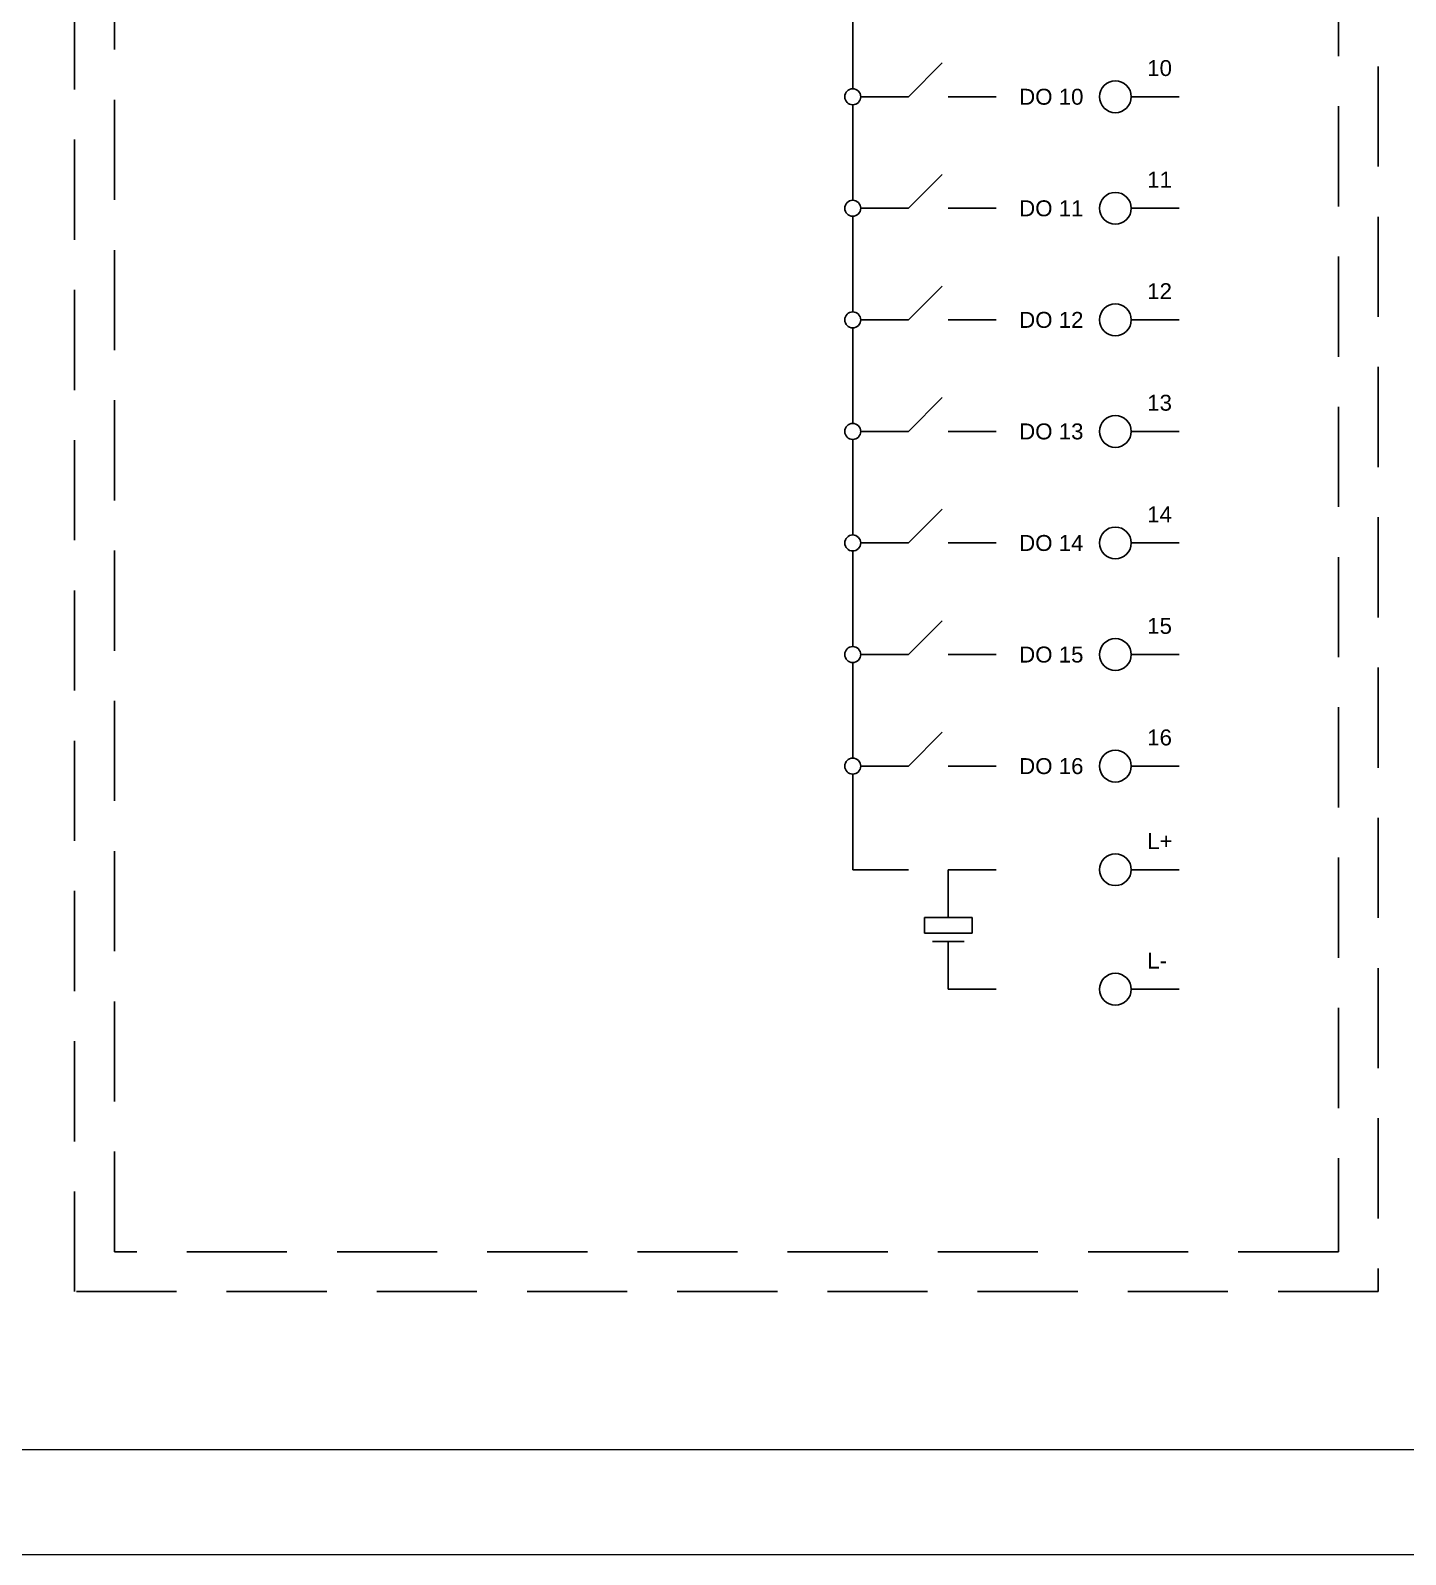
# Model space of a CAD drawing. Header units: centimetres. Extents: x 61 to 574780, y 25 to 618721.
# Drawn here: x 343184 to 386783, y 104009 to 152311 of the extents above; entities that cross this region are included whole.
import ezdxf
from ezdxf.enums import TextEntityAlignment as Align

# ---------------------------------------------------------------- set-up
doc = ezdxf.new("R2010")
doc.units = ezdxf.units.CM
doc.header["$LTSCALE"] = 25.4
doc.linetypes.add('HIDDEN', pattern=[0.375, 0.25, -0.125])
doc.layers.add('Etiket-Line-L', color=7, linetype='Continuous')
doc.layers.add('EtIket-Line-S', color=2, linetype='Continuous')
doc.styles.get("Standard").update_dxf_attribs({"font": 'Arial.ttf', "height": 25.4})

# ---------------------------------------------------------------- blocks, each defined once
blk = doc.blocks.new('x5 Out Line')
at = {"lineweight": 15}
blk.add_lwpolyline([(395.8, 9.65), (395.8, 277.06), (9.65, 277.06), (9.65, 9.65)], close=True, dxfattribs=at)
at = {"layer": 'EtIket-Line-S', "lineweight": 9, "ltscale": 0.5}
blk.add_lwpolyline([(0, 0), (405.45, 0), (405.45, 286.71), (0, 286.71)], close=True, dxfattribs=at)

msp = doc.modelspace()

# ---------------------------------------------------------------- linework, layer by layer
at = {"ltscale": 500}
for p, q in [((369254, 153494), (369254, 150463)), ((371022, 150211), (372093, 151282)), ((369254, 149958), (369254, 146928)), ((369507, 150211), (371022, 150211)), ((372285, 150211), (373800, 150211)), ((371022, 146675), (372093, 147747)), ((369254, 146422), (369254, 143392)), ((369507, 146675), (371022, 146675)), ((372285, 146675), (373800, 146675)), ((371022, 143139), (372093, 144211)), ((369507, 143139), (371022, 143139)), ((372285, 143139), (373800, 143139)), ((369254, 142887), (369254, 139856)), ((371022, 139604), (372093, 140675)), ((369507, 139604), (371022, 139604)), ((372285, 139604), (373800, 139604)), ((369254, 139351), (369254, 136320)), ((371022, 136068), (372093, 137139)), ((369254, 135815), (369254, 132785)), ((369507, 136068), (371022, 136068)), ((372285, 136068), (373800, 136068)), ((371022, 132532), (372093, 133603)), ((369507, 132532), (371022, 132532)), ((372285, 132532), (373800, 132532)), ((369254, 132279), (369254, 129249)), ((371022, 128996), (372093, 130068)), ((369507, 128996), (371022, 128996)), ((372285, 128996), (373800, 128996)), ((369254, 128744), (369254, 125713)), ((369254, 125713), (371022, 125713)), ((372285, 125713), (373800, 125713)), ((372285, 125713), (372285, 124198)), ((371527, 124198), (373042, 124198)), ((371527, 124198), (371527, 123698)), ((373042, 123698), (373042, 124198)), ((371527, 123698), (373042, 123698)), ((371780, 123440), (372790, 123440)), ((372285, 123440), (372285, 121925)), ((372285, 121925), (373800, 121925))]:
    msp.add_line(p, q, dxfattribs=at)
at = {"color": 6, "ltscale": 500}
for p, q in [((378087, 150211), (379602, 150211)), ((378087, 146675), (379602, 146675)), ((378087, 143139), (379602, 143139)), ((378087, 139604), (379602, 139604)), ((378087, 136068), (379602, 136068)), ((378087, 132532), (379602, 132532)), ((378087, 128996), (379602, 128996)), ((378087, 125713), (379602, 125713)), ((378087, 121925), (379602, 121925))]:
    msp.add_line(p, q, dxfattribs=at)
at = {"linetype": 'HIDDEN', "ltscale": 500}
msp.add_lwpolyline([(344584, 194034), (385916, 194034), (385916, 112340), (344584, 112340)], close=True, dxfattribs=at)
at = {"color": 6, "linetype": 'HIDDEN', "ltscale": 500}
msp.add_lwpolyline([(345846, 192772), (384653, 192772), (384653, 113603), (345846, 113603)], close=True, dxfattribs=at)
at = {"color": 6, "ltscale": 500}
for centre in [(377582, 150211), (377582, 146675), (377582, 143139), (377582, 139604), (377582, 136068), (377582, 132532), (377582, 128996), (377582, 125713), (377582, 121925)]:
    msp.add_circle(centre, 505, dxfattribs=at)
at = {"ltscale": 500}
for centre in [(369254, 150211), (369254, 146675), (369254, 143139), (369254, 139604), (369254, 136068), (369254, 132532), (369254, 128996)]:
    msp.add_circle(centre, 253, dxfattribs=at)

# ---------------------------------------------------------------- block references
at = {"layer": 'Etiket-Line-L', "lineweight": 0, "xscale": 345.057685819875, "yscale": 345.057685819875, "zscale": 345.057685819875}
msp.add_blockref('x5 Out Line', (289920, 104009), dxfattribs=at)

# ---------------------------------------------------------------- texts
at = {"ltscale": 500}
for s, p in [('10', (378592, 150716)), ('11', (378592, 147180)), ('12', (378592, 143644)), ('13', (378592, 140109)), ('14', (378592, 136573)), ('15', (378592, 133037)), ('16', (378592, 129501)), ('L+', (378592, 126218)), ('L-', (378592, 122430))]:
    msp.add_text(s, height=505.1, dxfattribs=at).set_placement(p, align=Align.BOTTOM_LEFT)
for s, p in [('DO 10', (376571, 150211)), ('DO 11', (376571, 146675)), ('DO 12', (376571, 143139)), ('DO 13', (376571, 139604)), ('DO 14', (376571, 136068)), ('DO 15', (376571, 132532)), ('DO 16', (376571, 128996))]:
    msp.add_text(s, height=505.1, dxfattribs=at).set_placement(p, align=Align.MIDDLE_RIGHT)

doc.saveas('drawing.dxf')
